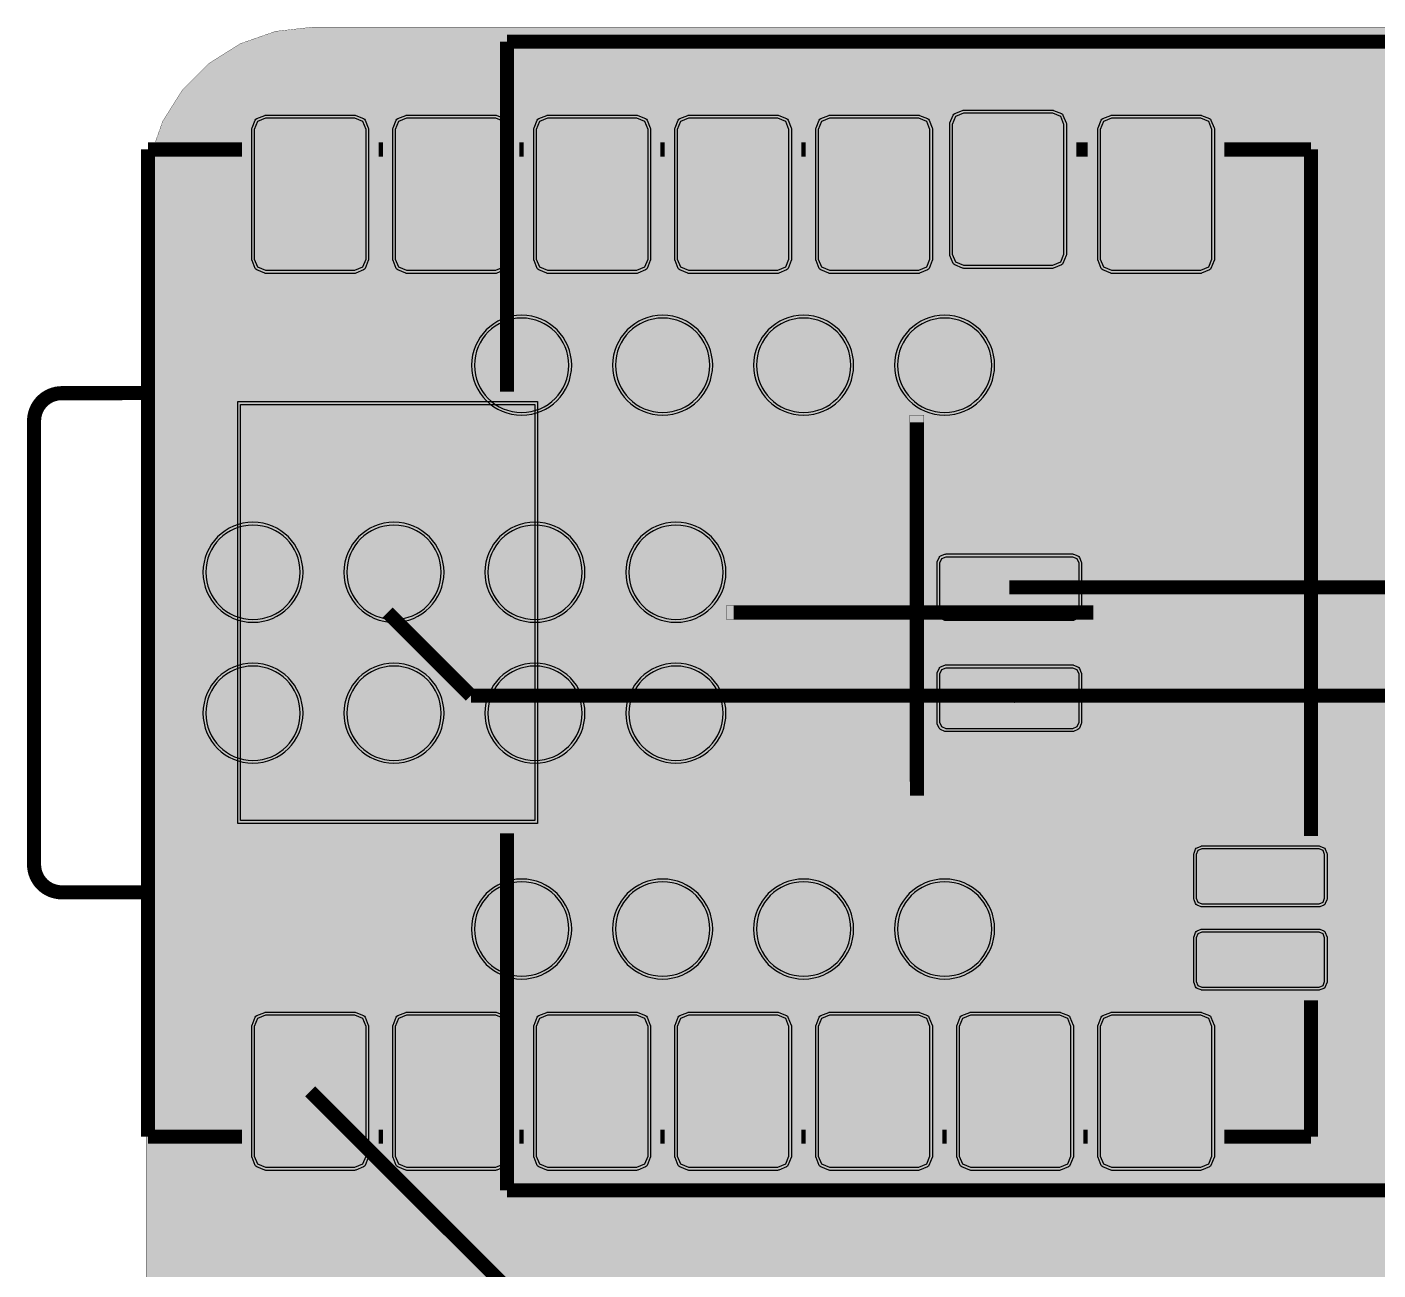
# Model space of a CAD drawing. Header units: millimetres. Extents: x -4.1 to 90, y 1 to 71.1.
# Drawn here: x -2.15 to 22.19, y 48.65 to 71.05 of the extents above; entities that cross this region are included whole.
import ezdxf

# ---------------------------------------------------------------- set-up
doc = ezdxf.new("R2010")
doc.units = ezdxf.units.MM
doc.header["$MEASUREMENT"] = 0
for name, color, linetype, true_color in [('Bottom-Layer', 7, 'Continuous', 0x0000ff), ('Bottom-Paste-Mask-Layer', 7, 'Continuous', 0x800000), ('Bottom-Silkscreen-Layer', 7, 'Continuous', 0x66cc33), ('Bottom-Solder-Mask-Layer', 7, 'Continuous', 0xaa00ff), ('Document-Layer', 7, 'Continuous', 0xffffff), ('Top-Layer', 7, 'Continuous', 0xff0000), ('Top-Paste-Mask-Layer', 7, 'Continuous', 0x808080), ('Top-Silkscreen-Layer', 7, 'Continuous', 0xffcc00), ('Top-Solder-Mask-Layer', 7, 'Continuous', 0x800080)]:
    doc.layers.add(name, color=color, linetype=linetype, true_color=true_color)

msp = doc.modelspace()

# ---------------------------------------------------------------- hatches: boundary and pattern name
at = {"layer": 'Bottom-Layer'}
msp.add_hatch(color=256, dxfattribs=at).paths.add_polyline_path([(7, 64.25), (7, 56.75), (1.7, 56.75), (1.7, 64.25)])
at = {"layer": 'Bottom-Paste-Mask-Layer'}
msp.add_hatch(color=256, dxfattribs=at).paths.add_polyline_path([(7, 64.25), (7, 56.75), (1.7, 56.75), (1.7, 64.25)])
at = {"layer": 'Bottom-Solder-Mask-Layer'}
msp.add_hatch(color=256, dxfattribs=at).paths.add_polyline_path([(7.05, 64.3), (7.05, 56.7), (1.65, 56.7), (1.65, 64.3)])
at = {"layer": 'Document-Layer'}
for points in [[(14.012, 57.452), (13.758, 57.452), (13.758, 64.056), (14.012, 64.056)], [(14.012, 57.452), (13.758, 57.452), (13.758, 64.056), (14.012, 64.056)], [(17.06, 60.627), (17.06, 60.373), (10.456, 60.373), (10.456, 60.627)], [(17.06, 60.627), (17.06, 60.373), (10.456, 60.373), (10.456, 60.627)]]:
    msp.add_hatch(color=256, dxfattribs=at).paths.add_polyline_path(points)
at = {"layer": 'Top-Layer'}
for points in [[(0, 4.049), (0, 68.049), (0.075, 68.717), (0.297, 69.351), (0.655, 69.92), (1.13, 70.395), (1.698, 70.752), (2.332, 70.974), (3, 71.049), (87, 71.049), (87.668, 70.974), (88.302, 70.752), (88.871, 70.395), (89.346, 69.92), (89.703, 69.351), (89.925, 68.717), (90, 68.049), (90, 4.049), (89.925, 3.381), (89.703, 2.747), (89.346, 2.179), (88.871, 1.704), (88.302, 1.346), (87.668, 1.124), (87, 1.049), (3, 1.049), (2.332, 1.124), (1.698, 1.346), (1.13, 1.704), (0.655, 2.179), (0.297, 2.747), (0.075, 3.381)], [(1.955, 66.862), (1.955, 69.212), (2.014, 69.354), (2.155, 69.412), (3.755, 69.412), (3.897, 69.354), (3.955, 69.212), (3.955, 66.862), (3.897, 66.721), (3.755, 66.662), (2.155, 66.662), (2.014, 66.721)], [(4.495, 66.862), (4.495, 69.212), (4.554, 69.354), (4.695, 69.412), (6.295, 69.412), (6.437, 69.354), (6.495, 69.212), (6.495, 66.862), (6.437, 66.721), (6.295, 66.662), (4.695, 66.662), (4.554, 66.721)], [(7.035, 66.862), (7.035, 69.212), (7.094, 69.354), (7.235, 69.412), (8.835, 69.412), (8.977, 69.354), (9.035, 69.212), (9.035, 66.862), (8.977, 66.721), (8.835, 66.662), (7.235, 66.662), (7.094, 66.721)], [(9.575, 66.862), (9.575, 69.212), (9.634, 69.354), (9.775, 69.412), (11.375, 69.412), (11.517, 69.354), (11.575, 69.212), (11.575, 66.862), (11.517, 66.721), (11.375, 66.662), (9.775, 66.662), (9.634, 66.721)], [(12.115, 66.862), (12.115, 69.212), (12.174, 69.354), (12.315, 69.412), (13.915, 69.412), (14.057, 69.354), (14.115, 69.212), (14.115, 66.862), (14.057, 66.721), (13.915, 66.662), (12.315, 66.662), (12.174, 66.721)], [(14.528, 66.953), (14.528, 69.303), (14.587, 69.445), (14.728, 69.503), (16.328, 69.503), (16.47, 69.445), (16.528, 69.303), (16.528, 66.953), (16.47, 66.812), (16.328, 66.753), (14.728, 66.753), (14.587, 66.812)], [(19.195, 69.212), (19.195, 66.862), (19.136, 66.721), (18.995, 66.662), (17.395, 66.662), (17.254, 66.721), (17.195, 66.862), (17.195, 69.212), (17.254, 69.354), (17.395, 69.412), (18.995, 69.412), (19.136, 69.354)], [(5.915, 64.956, 1), (7.615, 64.956, 1)], [(8.455, 64.956, 1), (10.155, 64.956, 1)], [(10.995, 64.956, 1), (12.695, 64.956, 1)], [(13.535, 64.956, 1), (15.235, 64.956, 1)], [(1.075, 61.225, 1), (2.775, 61.225, 1)], [(3.615, 61.225, 1), (5.315, 61.225, 1)], [(6.155, 61.225, 1), (7.855, 61.225, 1)], [(8.695, 61.225, 1), (10.395, 61.225, 1)], [(16.69, 60.405), (14.41, 60.405), (14.332, 60.437), (14.3, 60.515), (14.3, 61.395), (14.332, 61.472), (14.41, 61.505), (16.69, 61.505), (16.768, 61.472), (16.8, 61.395), (16.8, 60.515), (16.768, 60.437)], [(1.075, 58.685, 1), (2.775, 58.685, 1)], [(3.615, 58.685, 1), (5.315, 58.685, 1)], [(6.155, 58.685, 1), (7.855, 58.685, 1)], [(8.695, 58.685, 1), (10.395, 58.685, 1)], [(16.69, 58.405), (14.41, 58.405), (14.332, 58.437), (14.3, 58.515), (14.3, 59.395), (14.332, 59.472), (14.41, 59.505), (16.69, 59.505), (16.768, 59.472), (16.8, 59.395), (16.8, 58.515), (16.768, 58.437)], [(21.125, 55.244), (19.025, 55.244), (18.954, 55.273), (18.925, 55.344), (18.925, 56.144), (18.954, 56.214), (19.025, 56.244), (21.125, 56.244), (21.196, 56.214), (21.225, 56.144), (21.225, 55.344), (21.196, 55.273)], [(5.915, 54.796, 1), (7.615, 54.796, 1)], [(8.455, 54.796, 1), (10.155, 54.796, 1)], [(10.995, 54.796, 1), (12.695, 54.796, 1)], [(13.535, 54.796, 1), (15.235, 54.796, 1)], [(21.125, 53.744), (19.025, 53.744), (18.954, 53.773), (18.925, 53.844), (18.925, 54.644), (18.954, 54.714), (19.025, 54.744), (21.125, 54.744), (21.196, 54.714), (21.225, 54.644), (21.225, 53.844), (21.196, 53.773)], [(1.955, 50.697), (1.955, 53.047), (2.014, 53.188), (2.155, 53.247), (3.755, 53.247), (3.897, 53.188), (3.955, 53.047), (3.955, 50.697), (3.897, 50.556), (3.755, 50.497), (2.155, 50.497), (2.014, 50.556)], [(4.495, 50.697), (4.495, 53.047), (4.554, 53.188), (4.695, 53.247), (6.295, 53.247), (6.437, 53.188), (6.495, 53.047), (6.495, 50.697), (6.437, 50.556), (6.295, 50.497), (4.695, 50.497), (4.554, 50.556)], [(7.035, 50.697), (7.035, 53.047), (7.094, 53.188), (7.235, 53.247), (8.835, 53.247), (8.977, 53.188), (9.035, 53.047), (9.035, 50.697), (8.977, 50.556), (8.835, 50.497), (7.235, 50.497), (7.094, 50.556)], [(9.575, 50.697), (9.575, 53.047), (9.634, 53.188), (9.775, 53.247), (11.375, 53.247), (11.517, 53.188), (11.575, 53.047), (11.575, 50.697), (11.517, 50.556), (11.375, 50.497), (9.775, 50.497), (9.634, 50.556)], [(12.115, 50.697), (12.115, 53.047), (12.174, 53.188), (12.315, 53.247), (13.915, 53.247), (14.057, 53.188), (14.115, 53.047), (14.115, 50.697), (14.057, 50.556), (13.915, 50.497), (12.315, 50.497), (12.174, 50.556)], [(14.655, 50.697), (14.655, 53.047), (14.714, 53.188), (14.855, 53.247), (16.455, 53.247), (16.597, 53.188), (16.655, 53.047), (16.655, 50.697), (16.597, 50.556), (16.455, 50.497), (14.855, 50.497), (14.714, 50.556)], [(17.195, 50.697), (17.195, 53.047), (17.254, 53.188), (17.395, 53.247), (18.995, 53.247), (19.137, 53.188), (19.195, 53.047), (19.195, 50.697), (19.137, 50.556), (18.995, 50.497), (17.395, 50.497), (17.254, 50.556)]]:
    msp.add_hatch(color=256, dxfattribs=at).paths.add_polyline_path(points)
at = {"layer": 'Top-Paste-Mask-Layer'}
for points in [[(1.955, 66.862), (1.955, 69.212), (2.014, 69.354), (2.155, 69.412), (3.755, 69.412), (3.897, 69.354), (3.955, 69.212), (3.955, 66.862), (3.897, 66.721), (3.755, 66.662), (2.155, 66.662), (2.014, 66.721)], [(4.495, 66.862), (4.495, 69.212), (4.554, 69.354), (4.695, 69.412), (6.295, 69.412), (6.437, 69.354), (6.495, 69.212), (6.495, 66.862), (6.437, 66.721), (6.295, 66.662), (4.695, 66.662), (4.554, 66.721)], [(7.035, 66.862), (7.035, 69.212), (7.094, 69.354), (7.235, 69.412), (8.835, 69.412), (8.977, 69.354), (9.035, 69.212), (9.035, 66.862), (8.977, 66.721), (8.835, 66.662), (7.235, 66.662), (7.094, 66.721)], [(9.575, 66.862), (9.575, 69.212), (9.634, 69.354), (9.775, 69.412), (11.375, 69.412), (11.517, 69.354), (11.575, 69.212), (11.575, 66.862), (11.517, 66.721), (11.375, 66.662), (9.775, 66.662), (9.634, 66.721)], [(12.115, 66.862), (12.115, 69.212), (12.174, 69.354), (12.315, 69.412), (13.915, 69.412), (14.057, 69.354), (14.115, 69.212), (14.115, 66.862), (14.057, 66.721), (13.915, 66.662), (12.315, 66.662), (12.174, 66.721)], [(14.528, 66.953), (14.528, 69.303), (14.587, 69.445), (14.728, 69.503), (16.328, 69.503), (16.47, 69.445), (16.528, 69.303), (16.528, 66.953), (16.47, 66.812), (16.328, 66.753), (14.728, 66.753), (14.587, 66.812)], [(19.195, 69.212), (19.195, 66.862), (19.136, 66.721), (18.995, 66.662), (17.395, 66.662), (17.254, 66.721), (17.195, 66.862), (17.195, 69.212), (17.254, 69.354), (17.395, 69.412), (18.995, 69.412), (19.136, 69.354)], [(5.915, 64.956, 1), (7.615, 64.956, 1)], [(8.455, 64.956, 1), (10.155, 64.956, 1)], [(10.995, 64.956, 1), (12.695, 64.956, 1)], [(13.535, 64.956, 1), (15.235, 64.956, 1)], [(1.075, 61.225, 1), (2.775, 61.225, 1)], [(3.615, 61.225, 1), (5.315, 61.225, 1)], [(6.155, 61.225, 1), (7.855, 61.225, 1)], [(8.695, 61.225, 1), (10.395, 61.225, 1)], [(16.69, 60.405), (14.41, 60.405), (14.332, 60.437), (14.3, 60.515), (14.3, 61.395), (14.332, 61.472), (14.41, 61.505), (16.69, 61.505), (16.768, 61.472), (16.8, 61.395), (16.8, 60.515), (16.768, 60.437)], [(1.075, 58.685, 1), (2.775, 58.685, 1)], [(3.615, 58.685, 1), (5.315, 58.685, 1)], [(6.155, 58.685, 1), (7.855, 58.685, 1)], [(8.695, 58.685, 1), (10.395, 58.685, 1)], [(16.69, 58.405), (14.41, 58.405), (14.332, 58.437), (14.3, 58.515), (14.3, 59.395), (14.332, 59.472), (14.41, 59.505), (16.69, 59.505), (16.768, 59.472), (16.8, 59.395), (16.8, 58.515), (16.768, 58.437)], [(21.125, 55.244), (19.025, 55.244), (18.954, 55.273), (18.925, 55.344), (18.925, 56.144), (18.954, 56.214), (19.025, 56.244), (21.125, 56.244), (21.196, 56.214), (21.225, 56.144), (21.225, 55.344), (21.196, 55.273)], [(5.915, 54.796, 1), (7.615, 54.796, 1)], [(8.455, 54.796, 1), (10.155, 54.796, 1)], [(10.995, 54.796, 1), (12.695, 54.796, 1)], [(13.535, 54.796, 1), (15.235, 54.796, 1)], [(21.125, 53.744), (19.025, 53.744), (18.954, 53.773), (18.925, 53.844), (18.925, 54.644), (18.954, 54.714), (19.025, 54.744), (21.125, 54.744), (21.196, 54.714), (21.225, 54.644), (21.225, 53.844), (21.196, 53.773)], [(1.955, 50.697), (1.955, 53.047), (2.014, 53.188), (2.155, 53.247), (3.755, 53.247), (3.897, 53.188), (3.955, 53.047), (3.955, 50.697), (3.897, 50.556), (3.755, 50.497), (2.155, 50.497), (2.014, 50.556)], [(4.495, 50.697), (4.495, 53.047), (4.554, 53.188), (4.695, 53.247), (6.295, 53.247), (6.437, 53.188), (6.495, 53.047), (6.495, 50.697), (6.437, 50.556), (6.295, 50.497), (4.695, 50.497), (4.554, 50.556)], [(7.035, 50.697), (7.035, 53.047), (7.094, 53.188), (7.235, 53.247), (8.835, 53.247), (8.977, 53.188), (9.035, 53.047), (9.035, 50.697), (8.977, 50.556), (8.835, 50.497), (7.235, 50.497), (7.094, 50.556)], [(9.575, 50.697), (9.575, 53.047), (9.634, 53.188), (9.775, 53.247), (11.375, 53.247), (11.517, 53.188), (11.575, 53.047), (11.575, 50.697), (11.517, 50.556), (11.375, 50.497), (9.775, 50.497), (9.634, 50.556)], [(12.115, 50.697), (12.115, 53.047), (12.174, 53.188), (12.315, 53.247), (13.915, 53.247), (14.057, 53.188), (14.115, 53.047), (14.115, 50.697), (14.057, 50.556), (13.915, 50.497), (12.315, 50.497), (12.174, 50.556)], [(14.655, 50.697), (14.655, 53.047), (14.714, 53.188), (14.855, 53.247), (16.455, 53.247), (16.597, 53.188), (16.655, 53.047), (16.655, 50.697), (16.597, 50.556), (16.455, 50.497), (14.855, 50.497), (14.714, 50.556)], [(17.195, 50.697), (17.195, 53.047), (17.254, 53.188), (17.395, 53.247), (18.995, 53.247), (19.137, 53.188), (19.195, 53.047), (19.195, 50.697), (19.137, 50.556), (18.995, 50.497), (17.395, 50.497), (17.254, 50.556)]]:
    msp.add_hatch(color=256, dxfattribs=at).paths.add_polyline_path(points)
at = {"layer": 'Top-Solder-Mask-Layer'}
for points in [[(1.967, 66.701), (1.908, 66.843), (1.905, 66.852), (1.904, 66.862), (1.904, 69.212), (1.905, 69.222), (1.908, 69.232), (1.967, 69.373), (1.978, 69.39), (1.994, 69.401), (2.136, 69.459), (2.145, 69.462), (2.155, 69.463), (3.755, 69.463), (3.765, 69.462), (3.775, 69.459), (3.916, 69.401), (3.933, 69.39), (3.944, 69.373), (4.002, 69.232), (4.005, 69.222), (4.006, 69.212), (4.006, 66.862), (4.005, 66.852), (4.002, 66.843), (3.944, 66.701), (3.933, 66.685), (3.916, 66.674), (3.775, 66.615), (3.765, 66.612), (3.755, 66.611), (2.155, 66.611), (2.145, 66.612), (2.136, 66.615), (1.994, 66.674), (1.978, 66.685)], [(4.507, 66.701), (4.448, 66.843), (4.445, 66.852), (4.444, 66.862), (4.444, 69.212), (4.445, 69.222), (4.448, 69.232), (4.507, 69.373), (4.518, 69.39), (4.534, 69.401), (4.676, 69.459), (4.685, 69.462), (4.695, 69.463), (6.295, 69.463), (6.305, 69.462), (6.315, 69.459), (6.456, 69.401), (6.473, 69.39), (6.484, 69.373), (6.542, 69.232), (6.545, 69.222), (6.546, 69.212), (6.546, 66.862), (6.545, 66.852), (6.542, 66.843), (6.484, 66.701), (6.473, 66.685), (6.456, 66.674), (6.315, 66.615), (6.305, 66.612), (6.295, 66.611), (4.695, 66.611), (4.685, 66.612), (4.676, 66.615), (4.534, 66.674), (4.518, 66.685)], [(7.047, 66.701), (6.988, 66.843), (6.985, 66.852), (6.984, 66.862), (6.984, 69.212), (6.985, 69.222), (6.988, 69.232), (7.047, 69.373), (7.058, 69.39), (7.074, 69.401), (7.216, 69.459), (7.225, 69.462), (7.235, 69.463), (8.835, 69.463), (8.845, 69.462), (8.855, 69.459), (8.996, 69.401), (9.013, 69.39), (9.024, 69.373), (9.082, 69.232), (9.085, 69.222), (9.086, 69.212), (9.086, 66.862), (9.085, 66.852), (9.082, 66.843), (9.024, 66.701), (9.013, 66.685), (8.996, 66.674), (8.855, 66.615), (8.845, 66.612), (8.835, 66.611), (7.235, 66.611), (7.225, 66.612), (7.216, 66.615), (7.074, 66.674), (7.058, 66.685)], [(9.587, 66.701), (9.528, 66.843), (9.525, 66.852), (9.524, 66.862), (9.524, 69.212), (9.525, 69.222), (9.528, 69.232), (9.587, 69.373), (9.598, 69.39), (9.614, 69.401), (9.756, 69.459), (9.765, 69.462), (9.775, 69.463), (11.375, 69.463), (11.385, 69.462), (11.395, 69.459), (11.536, 69.401), (11.553, 69.39), (11.564, 69.373), (11.622, 69.232), (11.625, 69.222), (11.626, 69.212), (11.626, 66.862), (11.625, 66.852), (11.622, 66.843), (11.564, 66.701), (11.553, 66.685), (11.536, 66.674), (11.395, 66.615), (11.385, 66.612), (11.375, 66.611), (9.775, 66.611), (9.765, 66.612), (9.756, 66.615), (9.614, 66.674), (9.598, 66.685)], [(12.127, 66.701), (12.068, 66.843), (12.065, 66.852), (12.064, 66.862), (12.064, 69.212), (12.065, 69.222), (12.068, 69.232), (12.127, 69.373), (12.138, 69.39), (12.154, 69.401), (12.296, 69.459), (12.305, 69.462), (12.315, 69.463), (13.915, 69.463), (13.925, 69.462), (13.935, 69.459), (14.076, 69.401), (14.093, 69.39), (14.104, 69.373), (14.162, 69.232), (14.165, 69.222), (14.166, 69.212), (14.166, 66.862), (14.165, 66.852), (14.162, 66.843), (14.104, 66.701), (14.093, 66.685), (14.076, 66.674), (13.935, 66.615), (13.925, 66.612), (13.915, 66.611), (12.315, 66.611), (12.305, 66.612), (12.296, 66.615), (12.154, 66.674), (12.138, 66.685)], [(14.54, 66.792), (14.481, 66.934), (14.478, 66.943), (14.477, 66.953), (14.477, 69.303), (14.478, 69.313), (14.481, 69.323), (14.54, 69.464), (14.551, 69.48), (14.567, 69.491), (14.709, 69.55), (14.718, 69.553), (14.728, 69.554), (16.328, 69.554), (16.338, 69.553), (16.348, 69.55), (16.489, 69.491), (16.506, 69.48), (16.517, 69.464), (16.575, 69.323), (16.578, 69.313), (16.579, 69.303), (16.579, 66.953), (16.578, 66.943), (16.575, 66.934), (16.517, 66.792), (16.506, 66.776), (16.489, 66.765), (16.348, 66.706), (16.338, 66.703), (16.328, 66.702), (14.728, 66.702), (14.718, 66.703), (14.709, 66.706), (14.567, 66.765), (14.551, 66.776)], [(19.183, 69.373), (19.242, 69.232), (19.245, 69.222), (19.246, 69.212), (19.246, 66.862), (19.245, 66.852), (19.242, 66.843), (19.183, 66.701), (19.172, 66.685), (19.156, 66.674), (19.014, 66.615), (19.005, 66.612), (18.995, 66.611), (17.395, 66.611), (17.385, 66.612), (17.376, 66.615), (17.234, 66.674), (17.218, 66.685), (17.207, 66.701), (17.148, 66.843), (17.145, 66.852), (17.144, 66.862), (17.144, 69.212), (17.145, 69.222), (17.148, 69.232), (17.207, 69.373), (17.218, 69.39), (17.234, 69.401), (17.376, 69.459), (17.385, 69.462), (17.395, 69.463), (18.995, 69.463), (19.005, 69.462), (19.014, 69.459), (19.156, 69.401), (19.172, 69.39)], [(5.864, 64.956, 1), (7.666, 64.956, 1)], [(8.404, 64.956, 1), (10.206, 64.956, 1)], [(10.944, 64.956, 1), (12.746, 64.956, 1)], [(13.484, 64.956, 1), (15.286, 64.956, 1)], [(1.024, 61.225, 1), (2.826, 61.225, 1)], [(3.564, 61.225, 1), (5.366, 61.225, 1)], [(6.104, 61.225, 1), (7.906, 61.225, 1)], [(8.644, 61.225, 1), (10.446, 61.225, 1)], [(16.787, 60.39), (16.709, 60.358), (16.7, 60.355), (16.69, 60.354), (14.41, 60.354), (14.4, 60.355), (14.39, 60.358), (14.313, 60.39), (14.296, 60.401), (14.285, 60.417), (14.253, 60.495), (14.25, 60.505), (14.249, 60.515), (14.249, 61.395), (14.25, 61.404), (14.253, 61.414), (14.285, 61.492), (14.296, 61.508), (14.313, 61.519), (14.39, 61.552), (14.4, 61.554), (14.41, 61.555), (16.69, 61.555), (16.7, 61.554), (16.709, 61.552), (16.787, 61.519), (16.804, 61.508), (16.815, 61.492), (16.847, 61.414), (16.85, 61.404), (16.851, 61.395), (16.851, 60.515), (16.85, 60.505), (16.847, 60.495), (16.815, 60.417), (16.804, 60.401)], [(1.024, 58.685, 1), (2.826, 58.685, 1)], [(3.564, 58.685, 1), (5.366, 58.685, 1)], [(6.104, 58.685, 1), (7.906, 58.685, 1)], [(8.644, 58.685, 1), (10.446, 58.685, 1)], [(16.787, 58.39), (16.709, 58.358), (16.7, 58.355), (16.69, 58.354), (14.41, 58.354), (14.4, 58.355), (14.39, 58.358), (14.313, 58.39), (14.296, 58.401), (14.285, 58.417), (14.253, 58.495), (14.25, 58.505), (14.249, 58.515), (14.249, 59.395), (14.25, 59.404), (14.253, 59.414), (14.285, 59.492), (14.296, 59.508), (14.313, 59.519), (14.39, 59.552), (14.4, 59.554), (14.41, 59.555), (16.69, 59.555), (16.7, 59.554), (16.709, 59.552), (16.787, 59.519), (16.804, 59.508), (16.815, 59.492), (16.847, 59.414), (16.85, 59.404), (16.851, 59.395), (16.851, 58.515), (16.85, 58.505), (16.847, 58.495), (16.815, 58.417), (16.804, 58.401)], [(21.215, 55.226), (21.145, 55.197), (21.135, 55.194), (21.125, 55.193), (19.025, 55.193), (19.015, 55.194), (19.006, 55.197), (18.935, 55.226), (18.918, 55.237), (18.907, 55.253), (18.878, 55.324), (18.875, 55.334), (18.874, 55.344), (18.874, 56.144), (18.875, 56.153), (18.878, 56.163), (18.907, 56.234), (18.918, 56.25), (18.935, 56.261), (19.006, 56.291), (19.015, 56.293), (19.025, 56.294), (21.125, 56.294), (21.135, 56.293), (21.145, 56.291), (21.215, 56.261), (21.232, 56.25), (21.243, 56.234), (21.272, 56.163), (21.275, 56.153), (21.276, 56.144), (21.276, 55.344), (21.275, 55.334), (21.272, 55.324), (21.243, 55.253), (21.232, 55.237)], [(5.864, 54.796, 1), (7.666, 54.796, 1)], [(8.404, 54.796, 1), (10.206, 54.796, 1)], [(10.944, 54.796, 1), (12.746, 54.796, 1)], [(13.484, 54.796, 1), (15.286, 54.796, 1)], [(21.215, 53.726), (21.145, 53.697), (21.135, 53.694), (21.125, 53.693), (19.025, 53.693), (19.015, 53.694), (19.006, 53.697), (18.935, 53.726), (18.918, 53.737), (18.907, 53.753), (18.878, 53.824), (18.875, 53.834), (18.874, 53.844), (18.874, 54.644), (18.875, 54.653), (18.878, 54.663), (18.907, 54.734), (18.918, 54.75), (18.935, 54.761), (19.006, 54.791), (19.015, 54.793), (19.025, 54.794), (21.125, 54.794), (21.135, 54.793), (21.145, 54.791), (21.215, 54.761), (21.232, 54.75), (21.243, 54.734), (21.272, 54.663), (21.275, 54.653), (21.276, 54.644), (21.276, 53.844), (21.275, 53.834), (21.272, 53.824), (21.243, 53.753), (21.232, 53.737)], [(1.967, 50.536), (1.908, 50.678), (1.905, 50.687), (1.904, 50.697), (1.904, 53.047), (1.905, 53.057), (1.908, 53.066), (1.967, 53.208), (1.978, 53.224), (1.994, 53.235), (2.136, 53.294), (2.145, 53.297), (2.155, 53.298), (3.755, 53.298), (3.765, 53.297), (3.775, 53.294), (3.916, 53.235), (3.932, 53.224), (3.943, 53.208), (4.002, 53.066), (4.005, 53.057), (4.006, 53.047), (4.006, 50.697), (4.005, 50.687), (4.002, 50.678), (3.943, 50.536), (3.932, 50.52), (3.916, 50.509), (3.775, 50.45), (3.765, 50.447), (3.755, 50.446), (2.155, 50.446), (2.145, 50.447), (2.136, 50.45), (1.994, 50.509), (1.978, 50.52)], [(4.507, 50.536), (4.448, 50.678), (4.445, 50.687), (4.444, 50.697), (4.444, 53.047), (4.445, 53.057), (4.448, 53.066), (4.507, 53.208), (4.518, 53.224), (4.534, 53.235), (4.676, 53.294), (4.685, 53.297), (4.695, 53.298), (6.295, 53.298), (6.305, 53.297), (6.315, 53.294), (6.456, 53.235), (6.472, 53.224), (6.483, 53.208), (6.542, 53.066), (6.545, 53.057), (6.546, 53.047), (6.546, 50.697), (6.545, 50.687), (6.542, 50.678), (6.483, 50.536), (6.472, 50.52), (6.456, 50.509), (6.315, 50.45), (6.305, 50.447), (6.295, 50.446), (4.695, 50.446), (4.685, 50.447), (4.676, 50.45), (4.534, 50.509), (4.518, 50.52)], [(7.047, 50.536), (6.988, 50.678), (6.985, 50.687), (6.984, 50.697), (6.984, 53.047), (6.985, 53.057), (6.988, 53.066), (7.047, 53.208), (7.058, 53.224), (7.074, 53.235), (7.216, 53.294), (7.225, 53.297), (7.235, 53.298), (8.835, 53.298), (8.845, 53.297), (8.855, 53.294), (8.996, 53.235), (9.012, 53.224), (9.023, 53.208), (9.082, 53.066), (9.085, 53.057), (9.086, 53.047), (9.086, 50.697), (9.085, 50.687), (9.082, 50.678), (9.023, 50.536), (9.012, 50.52), (8.996, 50.509), (8.855, 50.45), (8.845, 50.447), (8.835, 50.446), (7.235, 50.446), (7.225, 50.447), (7.216, 50.45), (7.074, 50.509), (7.058, 50.52)], [(9.587, 50.536), (9.528, 50.678), (9.525, 50.687), (9.524, 50.697), (9.524, 53.047), (9.525, 53.057), (9.528, 53.066), (9.587, 53.208), (9.598, 53.224), (9.614, 53.235), (9.756, 53.294), (9.765, 53.297), (9.775, 53.298), (11.375, 53.298), (11.385, 53.297), (11.395, 53.294), (11.536, 53.235), (11.552, 53.224), (11.563, 53.208), (11.622, 53.066), (11.625, 53.057), (11.626, 53.047), (11.626, 50.697), (11.625, 50.687), (11.622, 50.678), (11.563, 50.536), (11.552, 50.52), (11.536, 50.509), (11.395, 50.45), (11.385, 50.447), (11.375, 50.446), (9.775, 50.446), (9.765, 50.447), (9.756, 50.45), (9.614, 50.509), (9.598, 50.52)], [(12.127, 50.536), (12.068, 50.678), (12.065, 50.687), (12.064, 50.697), (12.064, 53.047), (12.065, 53.057), (12.068, 53.066), (12.127, 53.208), (12.138, 53.224), (12.154, 53.235), (12.296, 53.294), (12.305, 53.297), (12.315, 53.298), (13.915, 53.298), (13.925, 53.297), (13.935, 53.294), (14.076, 53.235), (14.092, 53.224), (14.103, 53.208), (14.162, 53.066), (14.165, 53.057), (14.166, 53.047), (14.166, 50.697), (14.165, 50.687), (14.162, 50.678), (14.103, 50.536), (14.092, 50.52), (14.076, 50.509), (13.935, 50.45), (13.925, 50.447), (13.915, 50.446), (12.315, 50.446), (12.305, 50.447), (12.296, 50.45), (12.154, 50.509), (12.138, 50.52)], [(14.667, 50.536), (14.608, 50.678), (14.605, 50.687), (14.604, 50.697), (14.604, 53.047), (14.605, 53.057), (14.608, 53.066), (14.667, 53.208), (14.678, 53.224), (14.694, 53.235), (14.836, 53.294), (14.845, 53.297), (14.855, 53.298), (16.455, 53.298), (16.465, 53.297), (16.475, 53.294), (16.616, 53.235), (16.632, 53.224), (16.643, 53.208), (16.702, 53.066), (16.705, 53.057), (16.706, 53.047), (16.706, 50.697), (16.705, 50.687), (16.702, 50.678), (16.643, 50.536), (16.632, 50.52), (16.616, 50.509), (16.475, 50.45), (16.465, 50.447), (16.455, 50.446), (14.855, 50.446), (14.845, 50.447), (14.836, 50.45), (14.694, 50.509), (14.678, 50.52)], [(17.207, 50.536), (17.148, 50.678), (17.145, 50.687), (17.144, 50.697), (17.144, 53.047), (17.145, 53.057), (17.148, 53.066), (17.207, 53.208), (17.218, 53.224), (17.234, 53.235), (17.376, 53.294), (17.385, 53.297), (17.395, 53.298), (18.995, 53.298), (19.005, 53.297), (19.015, 53.294), (19.156, 53.235), (19.172, 53.224), (19.183, 53.208), (19.242, 53.066), (19.245, 53.057), (19.246, 53.047), (19.246, 50.697), (19.245, 50.687), (19.242, 50.678), (19.183, 50.536), (19.172, 50.52), (19.156, 50.509), (19.015, 50.45), (19.005, 50.447), (18.995, 50.446), (17.395, 50.446), (17.385, 50.447), (17.376, 50.45), (17.234, 50.509), (17.218, 50.52)]]:
    msp.add_hatch(color=256, dxfattribs=at).paths.add_polyline_path(points)

# ---------------------------------------------------------------- linework, layer by layer
at = {"layer": 'Bottom-Layer'}
msp.add_lwpolyline([(7, 64.25), (7, 56.75), (1.7, 56.75), (1.7, 64.25)], close=True, dxfattribs=at)
at = {"layer": 'Bottom-Layer', "const_width": 0.254}
for points in [[(5.85, 59), (4.35, 60.5)], [(25, 59), (5.85, 59)]]:
    msp.add_lwpolyline(points, dxfattribs=at)
at = {"layer": 'Bottom-Paste-Mask-Layer'}
msp.add_lwpolyline([(7, 64.25), (7, 56.75), (1.7, 56.75), (1.7, 64.25)], close=True, dxfattribs=at)
at = {"layer": 'Bottom-Silkscreen-Layer', "const_width": 0.254}
for points in [[(6.5, 70.787), (6.5, 64.481)], [(83.5, 70.787), (6.5, 70.787)], [(6.5, 70.787), (6.5, 64.481)], [(83.5, 70.787), (6.5, 70.787)], [(13.885, 63.929), (13.885, 57.198)], [(13.885, 63.929), (13.885, 57.198)], [(17.06, 60.5), (10.583, 60.5)], [(17.06, 60.5), (10.583, 60.5)], [(6.5, 56.519), (6.5, 50.086)], [(6.5, 56.519), (6.5, 50.086)], [(83.5, 50.086), (6.5, 50.086)], [(83.5, 50.086), (6.5, 50.086)]]:
    msp.add_lwpolyline(points, dxfattribs=at)
at = {"layer": 'Bottom-Solder-Mask-Layer'}
msp.add_lwpolyline([(7.05, 64.3), (7.05, 56.7), (1.65, 56.7), (1.65, 64.3)], close=True, dxfattribs=at)
at = {"layer": 'Document-Layer', "const_width": 0.00508}
for points in [[(14.012, 57.452), (13.758, 57.452), (13.758, 64.056), (14.012, 64.056)], [(14.012, 57.452), (13.758, 57.452), (13.758, 64.056), (14.012, 64.056)], [(17.06, 60.627), (17.06, 60.373), (10.456, 60.373), (10.456, 60.627)], [(17.06, 60.627), (17.06, 60.373), (10.456, 60.373), (10.456, 60.627)]]:
    msp.add_lwpolyline(points, close=True, dxfattribs=at)
at = {"layer": 'Top-Layer'}
for points, const_width in [([(87, 1.049), (3, 1.049), (2.332, 1.124), (1.698, 1.346), (1.13, 1.704), (0.655, 2.179), (0.297, 2.747), (0.075, 3.381), (0, 4.049), (0, 68.049), (0.075, 68.717), (0.297, 69.351), (0.655, 69.92), (1.13, 70.395), (1.698, 70.752), (2.332, 70.974), (3, 71.049), (87, 71.049)], 0.00508), ([(15.55, 60.955), (85.342, 60.955)], 0.254), ([(15.595, 59), (15.55, 58.955)], 0.254), ([(25, 59), (15.595, 59)], 0.254), ([(2.955, 51.872), (7.699, 47.128)], 0.254)]:
    msp.add_lwpolyline(points, dxfattribs=dict(at, const_width=const_width))
for points in [[(1.955, 66.862), (1.955, 69.212), (2.014, 69.354), (2.155, 69.412), (3.755, 69.412), (3.897, 69.354), (3.955, 69.212), (3.955, 66.862), (3.897, 66.721), (3.755, 66.662), (2.155, 66.662), (2.014, 66.721)], [(4.495, 66.862), (4.495, 69.212), (4.554, 69.354), (4.695, 69.412), (6.295, 69.412), (6.437, 69.354), (6.495, 69.212), (6.495, 66.862), (6.437, 66.721), (6.295, 66.662), (4.695, 66.662), (4.554, 66.721)], [(7.035, 66.862), (7.035, 69.212), (7.094, 69.354), (7.235, 69.412), (8.835, 69.412), (8.977, 69.354), (9.035, 69.212), (9.035, 66.862), (8.977, 66.721), (8.835, 66.662), (7.235, 66.662), (7.094, 66.721)], [(9.575, 66.862), (9.575, 69.212), (9.634, 69.354), (9.775, 69.412), (11.375, 69.412), (11.517, 69.354), (11.575, 69.212), (11.575, 66.862), (11.517, 66.721), (11.375, 66.662), (9.775, 66.662), (9.634, 66.721)], [(12.115, 66.862), (12.115, 69.212), (12.174, 69.354), (12.315, 69.412), (13.915, 69.412), (14.057, 69.354), (14.115, 69.212), (14.115, 66.862), (14.057, 66.721), (13.915, 66.662), (12.315, 66.662), (12.174, 66.721)], [(14.528, 66.953), (14.528, 69.303), (14.587, 69.445), (14.728, 69.503), (16.328, 69.503), (16.47, 69.445), (16.528, 69.303), (16.528, 66.953), (16.47, 66.812), (16.328, 66.753), (14.728, 66.753), (14.587, 66.812)], [(19.195, 69.212), (19.195, 66.862), (19.136, 66.721), (18.995, 66.662), (17.395, 66.662), (17.254, 66.721), (17.195, 66.862), (17.195, 69.212), (17.254, 69.354), (17.395, 69.412), (18.995, 69.412), (19.136, 69.354)], [(16.69, 60.405), (14.41, 60.405), (14.332, 60.437), (14.3, 60.515), (14.3, 61.395), (14.332, 61.472), (14.41, 61.505), (16.69, 61.505), (16.768, 61.472), (16.8, 61.395), (16.8, 60.515), (16.768, 60.437)], [(16.69, 58.405), (14.41, 58.405), (14.332, 58.437), (14.3, 58.515), (14.3, 59.395), (14.332, 59.472), (14.41, 59.505), (16.69, 59.505), (16.768, 59.472), (16.8, 59.395), (16.8, 58.515), (16.768, 58.437)], [(21.125, 55.244), (19.025, 55.244), (18.954, 55.273), (18.925, 55.344), (18.925, 56.144), (18.954, 56.214), (19.025, 56.244), (21.125, 56.244), (21.196, 56.214), (21.225, 56.144), (21.225, 55.344), (21.196, 55.273)], [(21.125, 53.744), (19.025, 53.744), (18.954, 53.773), (18.925, 53.844), (18.925, 54.644), (18.954, 54.714), (19.025, 54.744), (21.125, 54.744), (21.196, 54.714), (21.225, 54.644), (21.225, 53.844), (21.196, 53.773)], [(1.955, 50.697), (1.955, 53.047), (2.014, 53.188), (2.155, 53.247), (3.755, 53.247), (3.897, 53.188), (3.955, 53.047), (3.955, 50.697), (3.897, 50.556), (3.755, 50.497), (2.155, 50.497), (2.014, 50.556)], [(4.495, 50.697), (4.495, 53.047), (4.554, 53.188), (4.695, 53.247), (6.295, 53.247), (6.437, 53.188), (6.495, 53.047), (6.495, 50.697), (6.437, 50.556), (6.295, 50.497), (4.695, 50.497), (4.554, 50.556)], [(7.035, 50.697), (7.035, 53.047), (7.094, 53.188), (7.235, 53.247), (8.835, 53.247), (8.977, 53.188), (9.035, 53.047), (9.035, 50.697), (8.977, 50.556), (8.835, 50.497), (7.235, 50.497), (7.094, 50.556)], [(9.575, 50.697), (9.575, 53.047), (9.634, 53.188), (9.775, 53.247), (11.375, 53.247), (11.517, 53.188), (11.575, 53.047), (11.575, 50.697), (11.517, 50.556), (11.375, 50.497), (9.775, 50.497), (9.634, 50.556)], [(12.115, 50.697), (12.115, 53.047), (12.174, 53.188), (12.315, 53.247), (13.915, 53.247), (14.057, 53.188), (14.115, 53.047), (14.115, 50.697), (14.057, 50.556), (13.915, 50.497), (12.315, 50.497), (12.174, 50.556)], [(14.655, 50.697), (14.655, 53.047), (14.714, 53.188), (14.855, 53.247), (16.455, 53.247), (16.597, 53.188), (16.655, 53.047), (16.655, 50.697), (16.597, 50.556), (16.455, 50.497), (14.855, 50.497), (14.714, 50.556)], [(17.195, 50.697), (17.195, 53.047), (17.254, 53.188), (17.395, 53.247), (18.995, 53.247), (19.137, 53.188), (19.195, 53.047), (19.195, 50.697), (19.137, 50.556), (18.995, 50.497), (17.395, 50.497), (17.254, 50.556)]]:
    msp.add_lwpolyline(points, close=True, dxfattribs=at)
for points in [[(5.915, 64.956, 1), (7.615, 64.956, 1)], [(1.075, 61.225, 1), (2.775, 61.225, 1)], [(3.615, 61.225, 1), (5.315, 61.225, 1)], [(6.155, 61.225, 1), (7.855, 61.225, 1)], [(1.075, 58.685, 1), (2.775, 58.685, 1)], [(3.615, 58.685, 1), (5.315, 58.685, 1)], [(6.155, 58.685, 1), (7.855, 58.685, 1)], [(5.915, 54.796, 1), (7.615, 54.796, 1)]]:
    msp.add_lwpolyline(points, format="xyb", close=True, dxfattribs=at)
for points in [[(8.455, 64.956, 1), (10.155, 64.956), (10.155, 64.956, 1), (8.455, 64.956)], [(10.995, 64.956, 1), (12.695, 64.956), (12.695, 64.956, 1), (10.995, 64.956)], [(13.535, 64.956, 1), (15.235, 64.956), (15.235, 64.956, 1), (13.535, 64.956)], [(8.695, 61.225, 1), (10.395, 61.225), (10.395, 61.225, 1), (8.695, 61.225)], [(8.695, 58.685, 1), (10.395, 58.685), (10.395, 58.685, 1), (8.695, 58.685)], [(8.455, 54.796, 1), (10.155, 54.796), (10.155, 54.796, 1), (8.455, 54.796)], [(10.995, 54.796, 1), (12.695, 54.796), (12.695, 54.796, 1), (10.995, 54.796)], [(13.535, 54.796, 1), (15.235, 54.796), (15.235, 54.796, 1), (13.535, 54.796)]]:
    msp.add_lwpolyline(points, format="xyb", dxfattribs=at)
at = {"layer": 'Top-Paste-Mask-Layer'}
for points in [[(1.955, 66.862), (1.955, 69.212), (2.014, 69.354), (2.155, 69.412), (3.755, 69.412), (3.897, 69.354), (3.955, 69.212), (3.955, 66.862), (3.897, 66.721), (3.755, 66.662), (2.155, 66.662), (2.014, 66.721)], [(4.495, 66.862), (4.495, 69.212), (4.554, 69.354), (4.695, 69.412), (6.295, 69.412), (6.437, 69.354), (6.495, 69.212), (6.495, 66.862), (6.437, 66.721), (6.295, 66.662), (4.695, 66.662), (4.554, 66.721)], [(7.035, 66.862), (7.035, 69.212), (7.094, 69.354), (7.235, 69.412), (8.835, 69.412), (8.977, 69.354), (9.035, 69.212), (9.035, 66.862), (8.977, 66.721), (8.835, 66.662), (7.235, 66.662), (7.094, 66.721)], [(9.575, 66.862), (9.575, 69.212), (9.634, 69.354), (9.775, 69.412), (11.375, 69.412), (11.517, 69.354), (11.575, 69.212), (11.575, 66.862), (11.517, 66.721), (11.375, 66.662), (9.775, 66.662), (9.634, 66.721)], [(12.115, 66.862), (12.115, 69.212), (12.174, 69.354), (12.315, 69.412), (13.915, 69.412), (14.057, 69.354), (14.115, 69.212), (14.115, 66.862), (14.057, 66.721), (13.915, 66.662), (12.315, 66.662), (12.174, 66.721)], [(14.528, 66.953), (14.528, 69.303), (14.587, 69.445), (14.728, 69.503), (16.328, 69.503), (16.47, 69.445), (16.528, 69.303), (16.528, 66.953), (16.47, 66.812), (16.328, 66.753), (14.728, 66.753), (14.587, 66.812)], [(19.195, 69.212), (19.195, 66.862), (19.136, 66.721), (18.995, 66.662), (17.395, 66.662), (17.254, 66.721), (17.195, 66.862), (17.195, 69.212), (17.254, 69.354), (17.395, 69.412), (18.995, 69.412), (19.136, 69.354)], [(16.69, 60.405), (14.41, 60.405), (14.332, 60.437), (14.3, 60.515), (14.3, 61.395), (14.332, 61.472), (14.41, 61.505), (16.69, 61.505), (16.768, 61.472), (16.8, 61.395), (16.8, 60.515), (16.768, 60.437)], [(16.69, 58.405), (14.41, 58.405), (14.332, 58.437), (14.3, 58.515), (14.3, 59.395), (14.332, 59.472), (14.41, 59.505), (16.69, 59.505), (16.768, 59.472), (16.8, 59.395), (16.8, 58.515), (16.768, 58.437)], [(21.125, 55.244), (19.025, 55.244), (18.954, 55.273), (18.925, 55.344), (18.925, 56.144), (18.954, 56.214), (19.025, 56.244), (21.125, 56.244), (21.196, 56.214), (21.225, 56.144), (21.225, 55.344), (21.196, 55.273)], [(21.125, 53.744), (19.025, 53.744), (18.954, 53.773), (18.925, 53.844), (18.925, 54.644), (18.954, 54.714), (19.025, 54.744), (21.125, 54.744), (21.196, 54.714), (21.225, 54.644), (21.225, 53.844), (21.196, 53.773)], [(1.955, 50.697), (1.955, 53.047), (2.014, 53.188), (2.155, 53.247), (3.755, 53.247), (3.897, 53.188), (3.955, 53.047), (3.955, 50.697), (3.897, 50.556), (3.755, 50.497), (2.155, 50.497), (2.014, 50.556)], [(4.495, 50.697), (4.495, 53.047), (4.554, 53.188), (4.695, 53.247), (6.295, 53.247), (6.437, 53.188), (6.495, 53.047), (6.495, 50.697), (6.437, 50.556), (6.295, 50.497), (4.695, 50.497), (4.554, 50.556)], [(7.035, 50.697), (7.035, 53.047), (7.094, 53.188), (7.235, 53.247), (8.835, 53.247), (8.977, 53.188), (9.035, 53.047), (9.035, 50.697), (8.977, 50.556), (8.835, 50.497), (7.235, 50.497), (7.094, 50.556)], [(9.575, 50.697), (9.575, 53.047), (9.634, 53.188), (9.775, 53.247), (11.375, 53.247), (11.517, 53.188), (11.575, 53.047), (11.575, 50.697), (11.517, 50.556), (11.375, 50.497), (9.775, 50.497), (9.634, 50.556)], [(12.115, 50.697), (12.115, 53.047), (12.174, 53.188), (12.315, 53.247), (13.915, 53.247), (14.057, 53.188), (14.115, 53.047), (14.115, 50.697), (14.057, 50.556), (13.915, 50.497), (12.315, 50.497), (12.174, 50.556)], [(14.655, 50.697), (14.655, 53.047), (14.714, 53.188), (14.855, 53.247), (16.455, 53.247), (16.597, 53.188), (16.655, 53.047), (16.655, 50.697), (16.597, 50.556), (16.455, 50.497), (14.855, 50.497), (14.714, 50.556)], [(17.195, 50.697), (17.195, 53.047), (17.254, 53.188), (17.395, 53.247), (18.995, 53.247), (19.137, 53.188), (19.195, 53.047), (19.195, 50.697), (19.137, 50.556), (18.995, 50.497), (17.395, 50.497), (17.254, 50.556)]]:
    msp.add_lwpolyline(points, close=True, dxfattribs=at)
for points in [[(5.915, 64.956, 1), (7.615, 64.956, 1)], [(1.075, 61.225, 1), (2.775, 61.225, 1)], [(3.615, 61.225, 1), (5.315, 61.225, 1)], [(6.155, 61.225, 1), (7.855, 61.225, 1)], [(1.075, 58.685, 1), (2.775, 58.685, 1)], [(3.615, 58.685, 1), (5.315, 58.685, 1)], [(6.155, 58.685, 1), (7.855, 58.685, 1)], [(5.915, 54.796, 1), (7.615, 54.796, 1)]]:
    msp.add_lwpolyline(points, format="xyb", close=True, dxfattribs=at)
for points in [[(8.455, 64.956, 1), (10.155, 64.956), (10.155, 64.956, 1), (8.455, 64.956)], [(10.995, 64.956, 1), (12.695, 64.956), (12.695, 64.956, 1), (10.995, 64.956)], [(13.535, 64.956, 1), (15.235, 64.956), (15.235, 64.956, 1), (13.535, 64.956)], [(8.695, 61.225, 1), (10.395, 61.225), (10.395, 61.225, 1), (8.695, 61.225)], [(8.695, 58.685, 1), (10.395, 58.685), (10.395, 58.685, 1), (8.695, 58.685)], [(8.455, 54.796, 1), (10.155, 54.796), (10.155, 54.796, 1), (8.455, 54.796)], [(10.995, 54.796, 1), (12.695, 54.796), (12.695, 54.796, 1), (10.995, 54.796)], [(13.535, 54.796, 1), (15.235, 54.796), (15.235, 54.796, 1), (13.535, 54.796)]]:
    msp.add_lwpolyline(points, format="xyb", dxfattribs=at)
at = {"layer": 'Top-Silkscreen-Layer', "const_width": 0.254}
for points in [[(0.035, 68.845), (1.724, 68.845)], [(0.035, 51.055), (0.035, 68.845)], [(0.035, 68.845), (1.724, 68.845)], [(0.035, 51.055), (0.035, 68.845)], [(4.186, 68.845), (4.264, 68.845)], [(4.186, 68.845), (4.264, 68.845)], [(6.726, 68.845), (6.804, 68.845)], [(6.726, 68.845), (6.804, 68.845)], [(9.266, 68.845), (9.344, 68.845)], [(9.266, 68.845), (9.344, 68.845)], [(11.806, 68.845), (11.884, 68.845)], [(11.806, 68.845), (11.884, 68.845)], [(16.759, 68.845), (16.964, 68.845)], [(16.759, 68.845), (16.964, 68.845)], [(19.426, 68.845), (20.985, 68.845)], [(19.426, 68.845), (20.985, 68.845)], [(20.985, 68.845), (20.985, 56.475)], [(20.985, 68.845), (20.985, 56.475)], [(-1.519, 64.453), (0.025, 64.454)], [(-1.519, 64.453), (0.025, 64.454)], [(-2.019, 55.957), (-2.019, 63.953)], [(-2.019, 55.957), (-2.019, 63.953)], [(0.022, 55.457), (-1.519, 55.457)], [(0.022, 55.457), (-1.519, 55.457)], [(20.985, 51.054), (20.985, 53.512)], [(20.985, 51.054), (20.985, 53.512)], [(1.724, 51.054), (0.035, 51.054)], [(1.724, 51.054), (0.035, 51.054)], [(4.264, 51.054), (4.186, 51.054)], [(4.264, 51.054), (4.186, 51.054)], [(6.804, 51.054), (6.726, 51.054)], [(6.804, 51.054), (6.726, 51.054)], [(9.344, 51.054), (9.266, 51.054)], [(9.344, 51.054), (9.266, 51.054)], [(11.884, 51.054), (11.806, 51.054)], [(11.884, 51.054), (11.806, 51.054)], [(14.424, 51.054), (14.346, 51.054)], [(14.424, 51.054), (14.346, 51.054)], [(16.964, 51.054), (16.886, 51.054)], [(16.964, 51.054), (16.886, 51.054)], [(20.985, 51.054), (19.426, 51.054)], [(20.985, 51.054), (19.426, 51.054)]]:
    msp.add_lwpolyline(points, dxfattribs=at)
for points in [[(-1.519, 64.453, 0.414), (-2.019, 63.953)], [(-1.519, 64.453, 0.414), (-2.019, 63.953)], [(-2.019, 55.957, 0.414), (-1.519, 55.457)], [(-2.019, 55.957, 0.414), (-1.519, 55.457)]]:
    msp.add_lwpolyline(points, format="xyb", dxfattribs=at)
at = {"layer": 'Top-Solder-Mask-Layer'}
for points in [[(1.967, 66.701), (1.908, 66.843), (1.905, 66.852), (1.904, 66.862), (1.904, 69.212), (1.905, 69.222), (1.908, 69.232), (1.967, 69.373), (1.978, 69.39), (1.994, 69.401), (2.136, 69.459), (2.145, 69.462), (2.155, 69.463), (3.755, 69.463), (3.765, 69.462), (3.775, 69.459), (3.916, 69.401), (3.933, 69.39), (3.944, 69.373), (4.002, 69.232), (4.005, 69.222), (4.006, 69.212), (4.006, 66.862), (4.005, 66.852), (4.002, 66.843), (3.944, 66.701), (3.933, 66.685), (3.916, 66.674), (3.775, 66.615), (3.765, 66.612), (3.755, 66.611), (2.155, 66.611), (2.145, 66.612), (2.136, 66.615), (1.994, 66.674), (1.978, 66.685)], [(4.507, 66.701), (4.448, 66.843), (4.445, 66.852), (4.444, 66.862), (4.444, 69.212), (4.445, 69.222), (4.448, 69.232), (4.507, 69.373), (4.518, 69.39), (4.534, 69.401), (4.676, 69.459), (4.685, 69.462), (4.695, 69.463), (6.295, 69.463), (6.305, 69.462), (6.315, 69.459), (6.456, 69.401), (6.473, 69.39), (6.484, 69.373), (6.542, 69.232), (6.545, 69.222), (6.546, 69.212), (6.546, 66.862), (6.545, 66.852), (6.542, 66.843), (6.484, 66.701), (6.473, 66.685), (6.456, 66.674), (6.315, 66.615), (6.305, 66.612), (6.295, 66.611), (4.695, 66.611), (4.685, 66.612), (4.676, 66.615), (4.534, 66.674), (4.518, 66.685)], [(7.047, 66.701), (6.988, 66.843), (6.985, 66.852), (6.984, 66.862), (6.984, 69.212), (6.985, 69.222), (6.988, 69.232), (7.047, 69.373), (7.058, 69.39), (7.074, 69.401), (7.216, 69.459), (7.225, 69.462), (7.235, 69.463), (8.835, 69.463), (8.845, 69.462), (8.855, 69.459), (8.996, 69.401), (9.013, 69.39), (9.024, 69.373), (9.082, 69.232), (9.085, 69.222), (9.086, 69.212), (9.086, 66.862), (9.085, 66.852), (9.082, 66.843), (9.024, 66.701), (9.013, 66.685), (8.996, 66.674), (8.855, 66.615), (8.845, 66.612), (8.835, 66.611), (7.235, 66.611), (7.225, 66.612), (7.216, 66.615), (7.074, 66.674), (7.058, 66.685)], [(9.587, 66.701), (9.528, 66.843), (9.525, 66.852), (9.524, 66.862), (9.524, 69.212), (9.525, 69.222), (9.528, 69.232), (9.587, 69.373), (9.598, 69.39), (9.614, 69.401), (9.756, 69.459), (9.765, 69.462), (9.775, 69.463), (11.375, 69.463), (11.385, 69.462), (11.395, 69.459), (11.536, 69.401), (11.553, 69.39), (11.564, 69.373), (11.622, 69.232), (11.625, 69.222), (11.626, 69.212), (11.626, 66.862), (11.625, 66.852), (11.622, 66.843), (11.564, 66.701), (11.553, 66.685), (11.536, 66.674), (11.395, 66.615), (11.385, 66.612), (11.375, 66.611), (9.775, 66.611), (9.765, 66.612), (9.756, 66.615), (9.614, 66.674), (9.598, 66.685)], [(12.127, 66.701), (12.068, 66.843), (12.065, 66.852), (12.064, 66.862), (12.064, 69.212), (12.065, 69.222), (12.068, 69.232), (12.127, 69.373), (12.138, 69.39), (12.154, 69.401), (12.296, 69.459), (12.305, 69.462), (12.315, 69.463), (13.915, 69.463), (13.925, 69.462), (13.935, 69.459), (14.076, 69.401), (14.093, 69.39), (14.104, 69.373), (14.162, 69.232), (14.165, 69.222), (14.166, 69.212), (14.166, 66.862), (14.165, 66.852), (14.162, 66.843), (14.104, 66.701), (14.093, 66.685), (14.076, 66.674), (13.935, 66.615), (13.925, 66.612), (13.915, 66.611), (12.315, 66.611), (12.305, 66.612), (12.296, 66.615), (12.154, 66.674), (12.138, 66.685)], [(14.54, 66.792), (14.481, 66.934), (14.478, 66.943), (14.477, 66.953), (14.477, 69.303), (14.478, 69.313), (14.481, 69.323), (14.54, 69.464), (14.551, 69.48), (14.567, 69.491), (14.709, 69.55), (14.718, 69.553), (14.728, 69.554), (16.328, 69.554), (16.338, 69.553), (16.348, 69.55), (16.489, 69.491), (16.506, 69.48), (16.517, 69.464), (16.575, 69.323), (16.578, 69.313), (16.579, 69.303), (16.579, 66.953), (16.578, 66.943), (16.575, 66.934), (16.517, 66.792), (16.506, 66.776), (16.489, 66.765), (16.348, 66.706), (16.338, 66.703), (16.328, 66.702), (14.728, 66.702), (14.718, 66.703), (14.709, 66.706), (14.567, 66.765), (14.551, 66.776)], [(19.183, 69.373), (19.242, 69.232), (19.245, 69.222), (19.246, 69.212), (19.246, 66.862), (19.245, 66.852), (19.242, 66.843), (19.183, 66.701), (19.172, 66.685), (19.156, 66.674), (19.014, 66.615), (19.005, 66.612), (18.995, 66.611), (17.395, 66.611), (17.385, 66.612), (17.376, 66.615), (17.234, 66.674), (17.218, 66.685), (17.207, 66.701), (17.148, 66.843), (17.145, 66.852), (17.144, 66.862), (17.144, 69.212), (17.145, 69.222), (17.148, 69.232), (17.207, 69.373), (17.218, 69.39), (17.234, 69.401), (17.376, 69.459), (17.385, 69.462), (17.395, 69.463), (18.995, 69.463), (19.005, 69.462), (19.014, 69.459), (19.156, 69.401), (19.172, 69.39)], [(16.787, 60.39), (16.709, 60.358), (16.7, 60.355), (16.69, 60.354), (14.41, 60.354), (14.4, 60.355), (14.39, 60.358), (14.313, 60.39), (14.296, 60.401), (14.285, 60.417), (14.253, 60.495), (14.25, 60.505), (14.249, 60.515), (14.249, 61.395), (14.25, 61.404), (14.253, 61.414), (14.285, 61.492), (14.296, 61.508), (14.313, 61.519), (14.39, 61.552), (14.4, 61.554), (14.41, 61.555), (16.69, 61.555), (16.7, 61.554), (16.709, 61.552), (16.787, 61.519), (16.804, 61.508), (16.815, 61.492), (16.847, 61.414), (16.85, 61.404), (16.851, 61.395), (16.851, 60.515), (16.85, 60.505), (16.847, 60.495), (16.815, 60.417), (16.804, 60.401)], [(16.787, 58.39), (16.709, 58.358), (16.7, 58.355), (16.69, 58.354), (14.41, 58.354), (14.4, 58.355), (14.39, 58.358), (14.313, 58.39), (14.296, 58.401), (14.285, 58.417), (14.253, 58.495), (14.25, 58.505), (14.249, 58.515), (14.249, 59.395), (14.25, 59.404), (14.253, 59.414), (14.285, 59.492), (14.296, 59.508), (14.313, 59.519), (14.39, 59.552), (14.4, 59.554), (14.41, 59.555), (16.69, 59.555), (16.7, 59.554), (16.709, 59.552), (16.787, 59.519), (16.804, 59.508), (16.815, 59.492), (16.847, 59.414), (16.85, 59.404), (16.851, 59.395), (16.851, 58.515), (16.85, 58.505), (16.847, 58.495), (16.815, 58.417), (16.804, 58.401)], [(21.215, 55.226), (21.145, 55.197), (21.135, 55.194), (21.125, 55.193), (19.025, 55.193), (19.015, 55.194), (19.006, 55.197), (18.935, 55.226), (18.918, 55.237), (18.907, 55.253), (18.878, 55.324), (18.875, 55.334), (18.874, 55.344), (18.874, 56.144), (18.875, 56.153), (18.878, 56.163), (18.907, 56.234), (18.918, 56.25), (18.935, 56.261), (19.006, 56.291), (19.015, 56.293), (19.025, 56.294), (21.125, 56.294), (21.135, 56.293), (21.145, 56.291), (21.215, 56.261), (21.232, 56.25), (21.243, 56.234), (21.272, 56.163), (21.275, 56.153), (21.276, 56.144), (21.276, 55.344), (21.275, 55.334), (21.272, 55.324), (21.243, 55.253), (21.232, 55.237)], [(21.215, 53.726), (21.145, 53.697), (21.135, 53.694), (21.125, 53.693), (19.025, 53.693), (19.015, 53.694), (19.006, 53.697), (18.935, 53.726), (18.918, 53.737), (18.907, 53.753), (18.878, 53.824), (18.875, 53.834), (18.874, 53.844), (18.874, 54.644), (18.875, 54.653), (18.878, 54.663), (18.907, 54.734), (18.918, 54.75), (18.935, 54.761), (19.006, 54.791), (19.015, 54.793), (19.025, 54.794), (21.125, 54.794), (21.135, 54.793), (21.145, 54.791), (21.215, 54.761), (21.232, 54.75), (21.243, 54.734), (21.272, 54.663), (21.275, 54.653), (21.276, 54.644), (21.276, 53.844), (21.275, 53.834), (21.272, 53.824), (21.243, 53.753), (21.232, 53.737)], [(1.967, 50.536), (1.908, 50.678), (1.905, 50.687), (1.904, 50.697), (1.904, 53.047), (1.905, 53.057), (1.908, 53.066), (1.967, 53.208), (1.978, 53.224), (1.994, 53.235), (2.136, 53.294), (2.145, 53.297), (2.155, 53.298), (3.755, 53.298), (3.765, 53.297), (3.775, 53.294), (3.916, 53.235), (3.932, 53.224), (3.943, 53.208), (4.002, 53.066), (4.005, 53.057), (4.006, 53.047), (4.006, 50.697), (4.005, 50.687), (4.002, 50.678), (3.943, 50.536), (3.932, 50.52), (3.916, 50.509), (3.775, 50.45), (3.765, 50.447), (3.755, 50.446), (2.155, 50.446), (2.145, 50.447), (2.136, 50.45), (1.994, 50.509), (1.978, 50.52)], [(4.507, 50.536), (4.448, 50.678), (4.445, 50.687), (4.444, 50.697), (4.444, 53.047), (4.445, 53.057), (4.448, 53.066), (4.507, 53.208), (4.518, 53.224), (4.534, 53.235), (4.676, 53.294), (4.685, 53.297), (4.695, 53.298), (6.295, 53.298), (6.305, 53.297), (6.315, 53.294), (6.456, 53.235), (6.472, 53.224), (6.483, 53.208), (6.542, 53.066), (6.545, 53.057), (6.546, 53.047), (6.546, 50.697), (6.545, 50.687), (6.542, 50.678), (6.483, 50.536), (6.472, 50.52), (6.456, 50.509), (6.315, 50.45), (6.305, 50.447), (6.295, 50.446), (4.695, 50.446), (4.685, 50.447), (4.676, 50.45), (4.534, 50.509), (4.518, 50.52)], [(7.047, 50.536), (6.988, 50.678), (6.985, 50.687), (6.984, 50.697), (6.984, 53.047), (6.985, 53.057), (6.988, 53.066), (7.047, 53.208), (7.058, 53.224), (7.074, 53.235), (7.216, 53.294), (7.225, 53.297), (7.235, 53.298), (8.835, 53.298), (8.845, 53.297), (8.855, 53.294), (8.996, 53.235), (9.012, 53.224), (9.023, 53.208), (9.082, 53.066), (9.085, 53.057), (9.086, 53.047), (9.086, 50.697), (9.085, 50.687), (9.082, 50.678), (9.023, 50.536), (9.012, 50.52), (8.996, 50.509), (8.855, 50.45), (8.845, 50.447), (8.835, 50.446), (7.235, 50.446), (7.225, 50.447), (7.216, 50.45), (7.074, 50.509), (7.058, 50.52)], [(9.587, 50.536), (9.528, 50.678), (9.525, 50.687), (9.524, 50.697), (9.524, 53.047), (9.525, 53.057), (9.528, 53.066), (9.587, 53.208), (9.598, 53.224), (9.614, 53.235), (9.756, 53.294), (9.765, 53.297), (9.775, 53.298), (11.375, 53.298), (11.385, 53.297), (11.395, 53.294), (11.536, 53.235), (11.552, 53.224), (11.563, 53.208), (11.622, 53.066), (11.625, 53.057), (11.626, 53.047), (11.626, 50.697), (11.625, 50.687), (11.622, 50.678), (11.563, 50.536), (11.552, 50.52), (11.536, 50.509), (11.395, 50.45), (11.385, 50.447), (11.375, 50.446), (9.775, 50.446), (9.765, 50.447), (9.756, 50.45), (9.614, 50.509), (9.598, 50.52)], [(12.127, 50.536), (12.068, 50.678), (12.065, 50.687), (12.064, 50.697), (12.064, 53.047), (12.065, 53.057), (12.068, 53.066), (12.127, 53.208), (12.138, 53.224), (12.154, 53.235), (12.296, 53.294), (12.305, 53.297), (12.315, 53.298), (13.915, 53.298), (13.925, 53.297), (13.935, 53.294), (14.076, 53.235), (14.092, 53.224), (14.103, 53.208), (14.162, 53.066), (14.165, 53.057), (14.166, 53.047), (14.166, 50.697), (14.165, 50.687), (14.162, 50.678), (14.103, 50.536), (14.092, 50.52), (14.076, 50.509), (13.935, 50.45), (13.925, 50.447), (13.915, 50.446), (12.315, 50.446), (12.305, 50.447), (12.296, 50.45), (12.154, 50.509), (12.138, 50.52)], [(14.667, 50.536), (14.608, 50.678), (14.605, 50.687), (14.604, 50.697), (14.604, 53.047), (14.605, 53.057), (14.608, 53.066), (14.667, 53.208), (14.678, 53.224), (14.694, 53.235), (14.836, 53.294), (14.845, 53.297), (14.855, 53.298), (16.455, 53.298), (16.465, 53.297), (16.475, 53.294), (16.616, 53.235), (16.632, 53.224), (16.643, 53.208), (16.702, 53.066), (16.705, 53.057), (16.706, 53.047), (16.706, 50.697), (16.705, 50.687), (16.702, 50.678), (16.643, 50.536), (16.632, 50.52), (16.616, 50.509), (16.475, 50.45), (16.465, 50.447), (16.455, 50.446), (14.855, 50.446), (14.845, 50.447), (14.836, 50.45), (14.694, 50.509), (14.678, 50.52)], [(17.207, 50.536), (17.148, 50.678), (17.145, 50.687), (17.144, 50.697), (17.144, 53.047), (17.145, 53.057), (17.148, 53.066), (17.207, 53.208), (17.218, 53.224), (17.234, 53.235), (17.376, 53.294), (17.385, 53.297), (17.395, 53.298), (18.995, 53.298), (19.005, 53.297), (19.015, 53.294), (19.156, 53.235), (19.172, 53.224), (19.183, 53.208), (19.242, 53.066), (19.245, 53.057), (19.246, 53.047), (19.246, 50.697), (19.245, 50.687), (19.242, 50.678), (19.183, 50.536), (19.172, 50.52), (19.156, 50.509), (19.015, 50.45), (19.005, 50.447), (18.995, 50.446), (17.395, 50.446), (17.385, 50.447), (17.376, 50.45), (17.234, 50.509), (17.218, 50.52)]]:
    msp.add_lwpolyline(points, close=True, dxfattribs=at)
for points in [[(5.864, 64.956, 1), (7.666, 64.956, 1)], [(8.404, 64.956, 1), (10.206, 64.956, 1)], [(10.944, 64.956, 1), (12.746, 64.956, 1)], [(13.484, 64.956, 1), (15.286, 64.956, 1)], [(3.564, 61.225, 1), (5.366, 61.225, 1)], [(6.104, 61.225, 1), (7.906, 61.225, 1)], [(8.644, 61.225, 1), (10.446, 61.225, 1)], [(3.564, 58.685, 1), (5.366, 58.685, 1)], [(6.104, 58.685, 1), (7.906, 58.685, 1)], [(8.644, 58.685, 1), (10.446, 58.685, 1)], [(5.864, 54.796, 1), (7.666, 54.796, 1)], [(8.404, 54.796, 1), (10.206, 54.796, 1)], [(10.944, 54.796, 1), (12.746, 54.796, 1)], [(13.484, 54.796, 1), (15.286, 54.796, 1)]]:
    msp.add_lwpolyline(points, format="xyb", close=True, dxfattribs=at)
for points in [[(1.024, 61.225, 1), (2.826, 61.225), (2.826, 61.225, 1), (1.024, 61.225)], [(1.024, 58.685, 1), (2.826, 58.685), (2.826, 58.685, 1), (1.024, 58.685)]]:
    msp.add_lwpolyline(points, format="xyb", dxfattribs=at)

doc.saveas('drawing.dxf')
